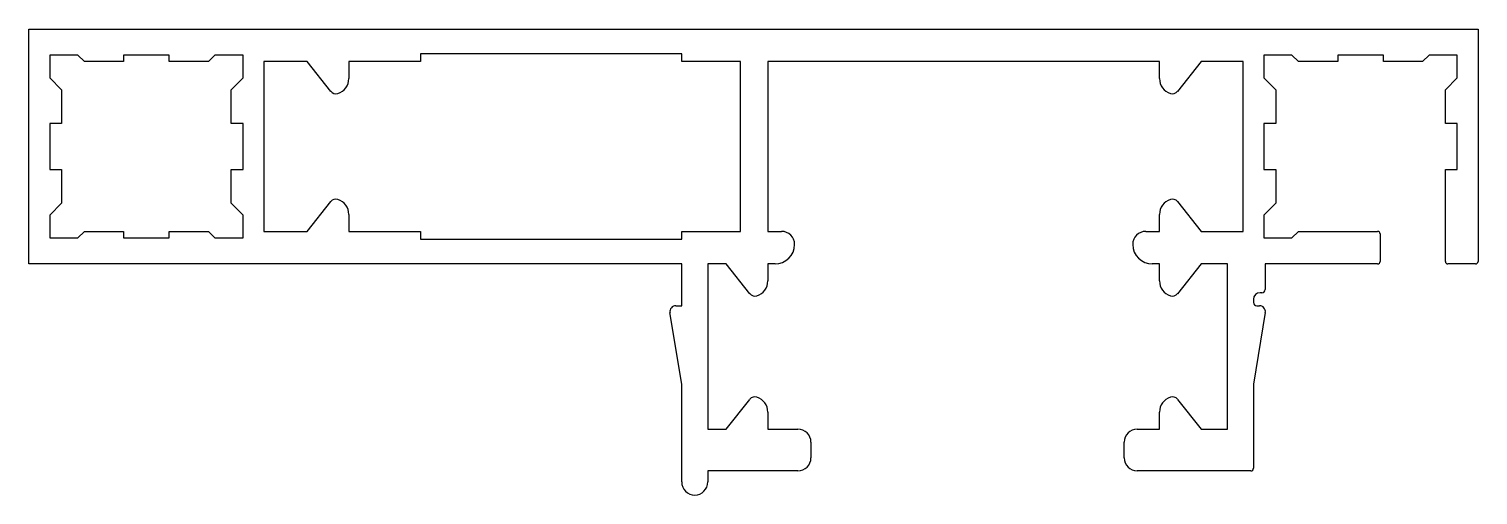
# Model space of a CAD drawing. Extents: x 4097 to 4208, y 708 to 744.
import ezdxf

# ---------------------------------------------------------------- set-up
doc = ezdxf.new("R2010")
doc.units = 0
doc.layers.get('0').update_dxf_attribs({"linetype": 'CONTINUOUS'})

msp = doc.modelspace()

# ---------------------------------------------------------------- linework, layer by layer
for p, q in [((4096.96, 744.15), (4207.96, 744.15)), ((4096.96, 726.15), (4096.96, 744.15)), ((4207.96, 744.15), (4207.96, 726.35)), ((4098.56, 742.15), (4098.56, 740.4)), ((4100.71, 742.15), (4098.56, 742.15)), ((4101.21, 741.65), (4100.71, 742.15)), ((4104.21, 741.65), (4101.21, 741.65)), ((4104.21, 742.15), (4104.21, 741.65)), ((4107.71, 742.15), (4104.21, 742.15)), ((4107.71, 741.65), (4107.71, 742.15)), ((4110.71, 741.65), (4107.71, 741.65)), ((4111.21, 742.15), (4110.71, 741.65)), ((4113.36, 742.15), (4111.21, 742.15)), ((4113.36, 740.4), (4113.36, 742.15)), ((4114.96, 741.65), (4114.96, 728.65)), ((4118.26, 741.65), (4114.96, 741.65)), ((4120.08, 739.37), (4118.26, 741.65)), ((4126.96, 741.65), (4121.46, 741.65)), ((4121.46, 741.65), (4121.46, 740.35)), ((4126.96, 742.25), (4126.96, 741.65)), ((4146.96, 742.25), (4126.96, 742.25)), ((4146.96, 741.65), (4146.96, 742.25)), ((4151.46, 741.65), (4146.96, 741.65)), ((4151.46, 728.65), (4151.46, 741.65)), ((4183.56, 741.65), (4153.56, 741.65)), ((4153.56, 741.65), (4153.56, 728.65)), ((4183.56, 740.35), (4183.56, 741.65)), ((4186.76, 741.65), (4184.94, 739.37)), ((4189.96, 741.65), (4186.76, 741.65)), ((4189.96, 728.65), (4189.96, 741.65)), ((4191.56, 742.15), (4191.56, 740.4)), ((4193.71, 742.15), (4191.56, 742.15)), ((4194.21, 741.65), (4193.71, 742.15)), ((4197.21, 741.65), (4194.21, 741.65)), ((4200.71, 742.15), (4197.21, 742.15)), ((4197.21, 742.15), (4197.21, 741.65)), ((4200.71, 741.65), (4200.71, 742.15)), ((4203.71, 741.65), (4200.71, 741.65)), ((4204.21, 742.15), (4203.71, 741.65)), ((4206.36, 742.15), (4204.21, 742.15)), ((4206.36, 740.4), (4206.36, 742.15)), ((4098.56, 740.4), (4099.46, 739.5)), ((4112.46, 739.5), (4113.36, 740.4)), ((4191.56, 740.4), (4192.46, 739.5)), ((4205.46, 739.5), (4206.36, 740.4)), ((4099.46, 739.5), (4099.46, 736.9)), ((4112.46, 736.9), (4112.46, 739.5)), ((4192.46, 739.5), (4192.46, 736.9)), ((4205.46, 736.9), (4205.46, 739.5)), ((4098.56, 736.9), (4098.56, 733.4)), ((4099.46, 736.9), (4098.56, 736.9)), ((4113.36, 736.9), (4112.46, 736.9)), ((4113.36, 733.4), (4113.36, 736.9)), ((4191.56, 736.9), (4191.56, 733.4)), ((4192.46, 736.9), (4191.56, 736.9)), ((4206.36, 736.9), (4205.46, 736.9)), ((4206.36, 733.4), (4206.36, 736.9)), ((4098.56, 733.4), (4099.46, 733.4)), ((4099.46, 733.4), (4099.46, 730.8)), ((4112.46, 733.4), (4113.36, 733.4)), ((4112.46, 730.8), (4112.46, 733.4)), ((4191.56, 733.4), (4192.46, 733.4)), ((4192.46, 733.4), (4192.46, 730.8)), ((4205.46, 733.4), (4206.36, 733.4)), ((4205.46, 726.35), (4205.46, 733.4)), ((4099.46, 730.8), (4098.56, 729.9)), ((4113.36, 729.9), (4112.46, 730.8)), ((4118.26, 728.65), (4120.08, 730.93)), ((4184.94, 730.93), (4186.76, 728.65)), ((4192.46, 730.8), (4191.56, 729.9)), ((4098.56, 729.9), (4098.56, 728.15)), ((4113.36, 728.15), (4113.36, 729.9)), ((4121.46, 729.95), (4121.46, 728.65)), ((4183.56, 728.65), (4183.56, 729.95)), ((4191.56, 729.9), (4191.56, 728.15)), ((4100.71, 728.15), (4101.21, 728.65)), ((4101.21, 728.65), (4104.21, 728.65)), ((4104.21, 728.65), (4104.21, 728.15)), ((4107.71, 728.65), (4110.71, 728.65)), ((4107.71, 728.15), (4107.71, 728.65)), ((4110.71, 728.65), (4111.21, 728.15)), ((4114.96, 728.65), (4118.26, 728.65)), ((4121.46, 728.65), (4126.96, 728.65)), ((4126.96, 728.65), (4126.96, 728.05)), ((4146.96, 728.65), (4151.46, 728.65)), ((4146.96, 728.05), (4146.96, 728.65)), ((4153.56, 728.65), (4154.61, 728.65)), ((4182.51, 728.65), (4183.56, 728.65)), ((4186.76, 728.65), (4189.96, 728.65)), ((4193.71, 728.15), (4194.21, 728.65)), ((4194.21, 728.65), (4200.26, 728.65)), ((4200.46, 728.45), (4200.46, 726.35)), ((4098.56, 728.15), (4100.71, 728.15)), ((4104.21, 728.15), (4107.71, 728.15)), ((4111.21, 728.15), (4113.36, 728.15)), ((4126.96, 728.05), (4146.96, 728.05)), ((4191.56, 728.15), (4193.71, 728.15)), ((4146.96, 726.15), (4096.96, 726.15)), ((4146.96, 722.95), (4146.96, 726.15)), ((4148.96, 726.15), (4148.96, 713.5)), ((4150.36, 726.15), (4148.96, 726.15)), ((4152.18, 723.87), (4150.36, 726.15)), ((4153.56, 726.15), (4153.56, 724.85)), ((4154.11, 726.15), (4153.56, 726.15)), ((4183.56, 726.15), (4183.01, 726.15)), ((4183.56, 724.85), (4183.56, 726.15)), ((4186.76, 726.15), (4184.94, 723.87)), ((4188.76, 726.15), (4186.76, 726.15)), ((4188.76, 713.5), (4188.76, 726.15)), ((4200.26, 726.15), (4191.66, 726.15)), ((4191.66, 726.15), (4191.66, 724.2)), ((4207.76, 726.15), (4205.66, 726.15)), ((4191.41, 723.95), (4191.26, 723.95)), ((4146.51, 722.95), (4146.96, 722.95)), ((4190.76, 723.45), (4190.76, 723.2)), ((4191.01, 722.95), (4191.22, 722.95)), ((4146.96, 716.95), (4146.06, 722.44)), ((4191.66, 722.44), (4190.76, 716.95)), ((4146.96, 709.45), (4146.96, 716.95)), ((4190.76, 716.95), (4190.76, 710.5)), ((4150.36, 713.5), (4152.18, 715.78)), ((4184.94, 715.78), (4186.76, 713.5)), ((4153.56, 714.8), (4153.56, 713.5)), ((4183.56, 713.5), (4183.56, 714.8)), ((4148.96, 713.5), (4150.36, 713.5)), ((4153.56, 713.5), (4155.86, 713.5)), ((4181.86, 713.5), (4183.56, 713.5)), ((4186.76, 713.5), (4188.76, 713.5)), ((4156.86, 712.5), (4156.86, 711.3)), ((4180.86, 711.3), (4180.86, 712.5)), ((4148.96, 710.3), (4148.96, 709.45)), ((4155.86, 710.3), (4148.96, 710.3)), ((4190.56, 710.3), (4181.86, 710.3))]:
    msp.add_line(p, q)
for centre, radius, start, end in [((4120.47, 739.69), 0.5, 218.6598, 287.767), ((4120.26, 740.35), 1.2, 287.767, 360), ((4184.76, 740.35), 1.2, 180, 252.233), ((4184.55, 739.69), 0.5, 252.233, 321.3402), ((4120.47, 730.62), 0.5, 72.233, 141.3402), ((4120.26, 729.95), 1.2, 0, 72.233), ((4184.76, 729.95), 1.2, 107.767, 180), ((4184.55, 730.62), 0.5, 38.6598, 107.767), ((4154.61, 727.65), 1, 0, 90), ((4182.51, 727.65), 1, 90, 180), ((4200.26, 728.45), 0.2, 360, 90), ((4154.11, 727.65), 1.5, 270, 0), ((4183.01, 727.65), 1.5, 180, 270), ((4200.26, 726.35), 0.2, 270, 0), ((4205.66, 726.35), 0.2, 180, 270), ((4207.76, 726.35), 0.2, 270, 0), ((4152.36, 724.85), 1.2, 287.767, 360), ((4184.76, 724.85), 1.2, 180, 252.233), ((4152.57, 724.19), 0.5, 218.6598, 287.767), ((4184.55, 724.19), 0.5, 252.233, 321.3402), ((4191.26, 723.45), 0.5, 90, 180), ((4191.41, 724.2), 0.25, 270, 360), ((4146.51, 722.5), 0.45, 90, 188.5308), ((4191.01, 723.2), 0.25, 180, 270), ((4191.22, 722.5), 0.45, 351.4692, 90), ((4152.57, 715.47), 0.5, 72.233, 141.3402), ((4184.55, 715.47), 0.5, 38.6598, 107.767), ((4152.36, 714.8), 1.2, 0, 72.233), ((4184.76, 714.8), 1.2, 107.767, 180), ((4155.86, 712.5), 1, 0, 90), ((4181.86, 712.5), 1, 90, 180), ((4155.86, 711.3), 1, 270, 0), ((4181.86, 711.3), 1, 180, 270), ((4190.56, 710.5), 0.2, 270, 0), ((4147.96, 709.45), 1, 180, 0)]:
    msp.add_arc(centre, radius, start, end)

doc.saveas('drawing.dxf')
